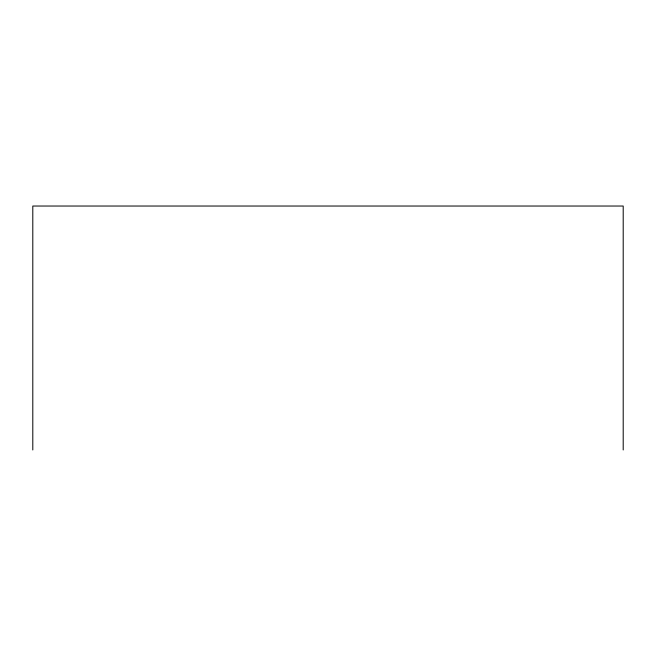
<?xml version="1.0" encoding="UTF-8"?>
<svg xmlns="http://www.w3.org/2000/svg" width="656" height="656" viewBox="0 0 656 656"><rect width="100%" height="100%" fill="white"/><g stroke="black" fill="none" stroke-linecap="round" stroke-linejoin="round"><path stroke-width="0.98" d="M623.2 449.967L623.2 206.033L32.8 206.033L32.8 449.967"/></g></svg>
